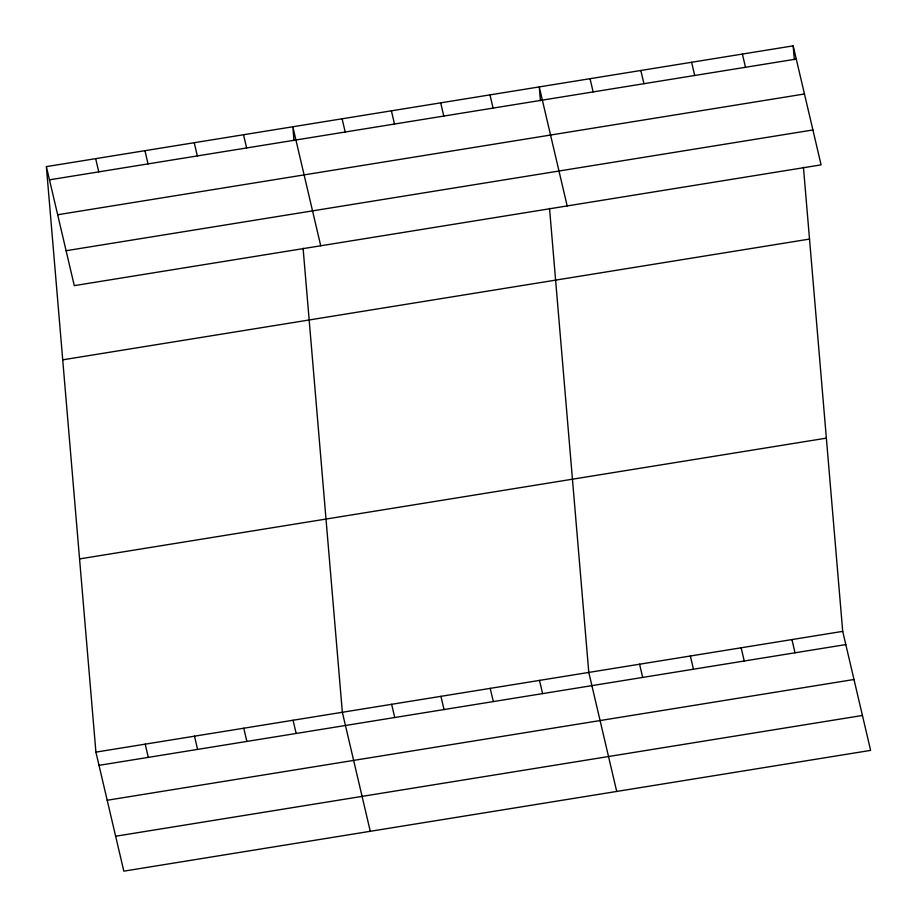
<?xml version="1.0" encoding="UTF-8"?>
<svg xmlns="http://www.w3.org/2000/svg" width="917" height="917" viewBox="0 0 917 917"><rect width="100%" height="100%" fill="white"/><g stroke="black" fill="none" stroke-linecap="round" stroke-linejoin="round"><path stroke-width="1.38" d="M46.377 166.619L793.171 45.85L821.093 164.877L74.288 285.634L46.377 166.619L95.907 752.123L123.829 871.15L870.623 750.381L842.712 631.366L803.441 167.307M49.472 179.835L796.265 59.066M57.668 214.75L804.461 93.981M66.104 250.719L812.898 129.962M62.723 359.831L809.516 239.073M79.561 558.912L826.366 438.143M95.907 752.123L842.712 631.366M99.013 765.34L845.806 644.582M107.197 800.254L854.002 679.497M115.645 836.235L862.438 715.466M742.392 54.057L745.487 67.285M691.601 62.276L694.708 75.492M791.921 639.573L795.028 652.789M640.823 70.483L643.929 83.699M741.142 647.78L744.249 661.008M590.044 78.702L593.139 91.918M690.363 655.999L693.458 669.215M567.176 205.935L539.265 86.909L540.422 100.71M639.585 664.206L642.679 677.422M489.976 94.875L493.071 108.103M616.717 791.451L588.794 672.425L549.535 208.365M440.687 102.853L443.782 116.069M539.505 680.391L542.612 693.607M391.399 110.819L394.493 124.036M490.217 688.358L493.323 701.585M342.11 118.786L345.205 132.014M440.928 696.335L444.034 709.552M320.732 245.79L292.821 126.764L293.99 140.565M391.639 704.302L394.746 717.518M243.532 134.73L246.627 147.946M370.273 831.295L342.35 712.268L303.091 248.209M194.244 142.708L197.338 155.924M293.062 720.246L296.168 733.462M144.955 150.675L148.05 163.891M243.773 728.213L246.879 741.429M95.666 158.641L98.761 171.857M194.484 736.179L197.591 749.407M145.195 744.157L148.302 757.373M793.171 45.85L794.34 59.651"/></g></svg>
